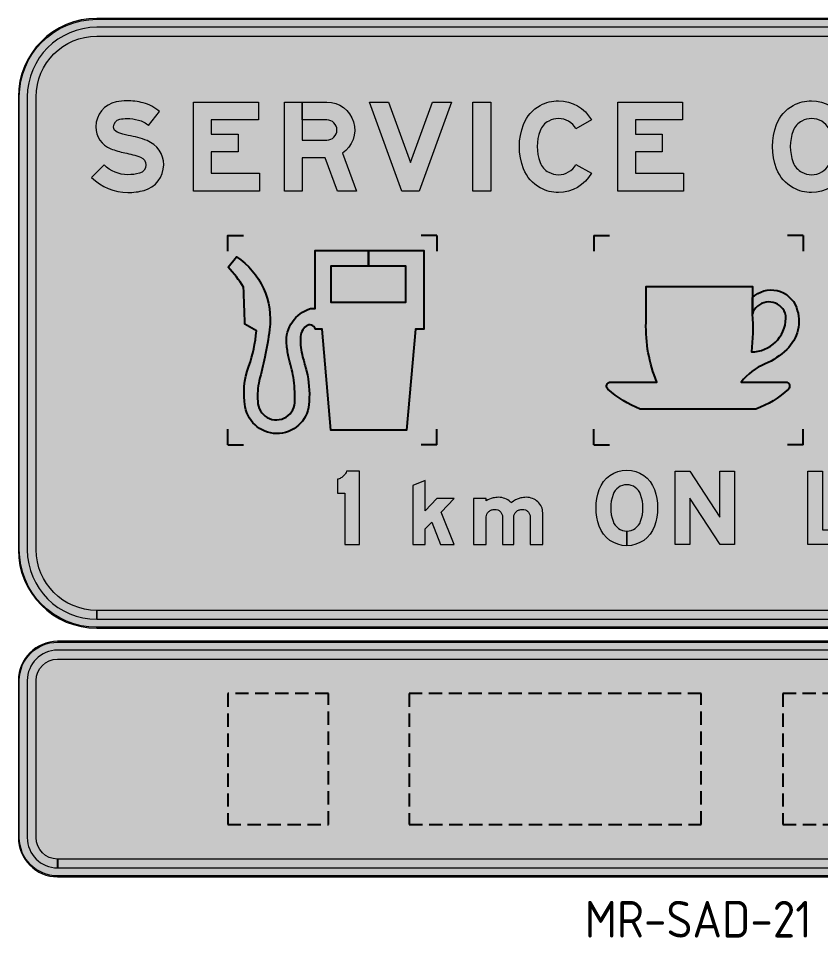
# Model space of a CAD drawing. Header units: millimetres. Extents: x 3270 to 3400, y 511 to 599.
# Drawn here: x 3269.7 to 3346.4, y 510.7 to 598.5 of the extents above; entities that cross this region are included whole.
import ezdxf

# ---------------------------------------------------------------- set-up
doc = ezdxf.new("R2010")
doc.units = ezdxf.units.MM
doc.linetypes.add('DASHED', pattern=[19.049999999999997, 12.7, -6.35])
for name, color, linetype in [('DIM', 1, 'Continuous'), ('L25', 1, 'Continuous'), ('White Colour Layer', 255, 'DASHED')]:
    doc.layers.add(name, color=color, linetype=linetype)
for name, color, linetype, lineweight in [('GSCOLORFILL', 7, 'Continuous', 0), ('GSDIMS', 7, 'Continuous', 0), ('GSOUTLINE', 3, 'Continuous', 0)]:
    doc.layers.add(name, color=color, linetype=linetype, lineweight=lineweight)
doc.layers.get('GSOUTLINE').off()
doc.styles.add('T35', font='isocp2.shx', dxfattribs={"height": 3.5})

# ---------------------------------------------------------------- blocks, each defined once
blk = doc.blocks.new('*U36')
at = {"layer": 'GSCOLORFILL', "true_color": 0x165788, "transparency": 33554687}
for points in [[(-2300, -1165), (2300, -1165, 0.414213562373095), (2600, -864.9999999999995), (2600, 865.0000000000014, 0.414213562373095), (2300, 1165.000000000001), (-2300, 1165.000000000002, 0.414213562373095), (-2600, 865.0000000000018), (-2600.000000000001, -864.9999999999991, 0.414213562373095)], [(-2299.966, -1165), (2300, -1165, 0.414213562373095), (2600, -864.9999999999995), (2600, 865.0000000000009, 0.414213562373095), (2300, 1165.000000000001), (-2300, 1165.000000000001, 0.414213562373095), (-2600, 865.0000000000014), (-2600.000000000001, -864.9999999999991, 0.414213562373095), (-2300.000000000001, -1164.999999999999), (-2300, -1161.599999999999, -0.414213562373095), (-2596.6, -864.9999999999995), (-2596.6, 865.0000000000009, -0.414213562373095), (-2300, 1161.600000000001), (2300, 1161.600000000001, -0.414213562373095), (2596.6, 865.0000000000009), (2596.6, -864.9999999999995, -0.414213562373095), (2300, -1161.599999999999), (-2299.966, -1161.599999999999)]]:
    blk.add_hatch(color=146, dxfattribs=at).paths.add_polyline_path(points)
at = {"layer": 'GSCOLORFILL', "transparency": 33554687}
blk.add_hatch(color=7, dxfattribs=at).paths.add_polyline_path([(-2299.660000000001, -1131), (2300, -1131, 0.414213562373095), (2566, -864.9999999999995), (2566, 865.0000000000009, 0.414213562373095), (2300, 1131.000000000001), (-2300, 1131.000000000001, 0.414213562373095), (-2566, 865.0000000000014), (-2566.000000000001, -864.9999999999991, 0.414213562373095), (-2300.000000000001, -1130.999999999999), (-2300, -1097, -0.414213562373095), (-2532, -864.9999999999995), (-2532, 865.0000000000009, -0.414213562373095), (-2300, 1097.000000000001), (2300, 1097.000000000001, -0.414213562373095), (2532, 865.0000000000009), (2532, -864.9999999999995, -0.414213562373095), (2300, -1097), (-2299.660000000001, -1096.999999999999)])
at = {"layer": 'GSCOLORFILL', "color": 146, "linetype": 'Continuous', "true_color": 0x165788, "transparency": 33554687}
for points in [[(-2300, -1165), (2300, -1165, 0.414213562373095), (2600, -864.9999999999995), (2600, 865.0000000000014, 0.414213562373095), (2300, 1165.000000000001), (-2300, 1165.000000000002, 0.414213562373095), (-2600, 865.0000000000018), (-2600.000000000001, -864.9999999999991, 0.414213562373095), (-2300.000000000001, -1164.999999999999)], [(-2299.966, -1165), (2300, -1165, 0.414213562373095), (2600, -864.9999999999995), (2600, 865.0000000000009, 0.414213562373095), (2300, 1165.000000000001), (-2300, 1165.000000000001, 0.414213562373095), (-2600, 865.0000000000014), (-2600.000000000001, -864.9999999999991, 0.414213562373095), (-2300.000000000001, -1164.999999999999), (-2300, -1161.599999999999, -0.414213562373095), (-2596.6, -864.9999999999995), (-2596.6, 865.0000000000009, -0.414213562373095), (-2300, 1161.600000000001), (2300, 1161.600000000001, -0.414213562373095), (2596.6, 865.0000000000009), (2596.6, -864.9999999999995, -0.414213562373095), (2300, -1161.599999999999), (-2299.966, -1161.599999999999), (-2299.966, -1165)]]:
    blk.add_lwpolyline(points, format="xyb", close=True, dxfattribs=at).dxf.unprotected_set("ltscale", 0)
at = {"layer": 'GSCOLORFILL', "color": 7, "linetype": 'Continuous', "transparency": 33554687}
blk.add_lwpolyline([(-2299.660000000001, -1131), (2300, -1131, 0.414213562373095), (2566, -864.9999999999995), (2566, 865.0000000000009, 0.414213562373095), (2300, 1131.000000000001), (-2300, 1131.000000000001, 0.414213562373095), (-2566, 865.0000000000014), (-2566.000000000001, -864.9999999999991, 0.414213562373095), (-2300.000000000001, -1130.999999999999), (-2300, -1097, -0.414213562373095), (-2532, -864.9999999999995), (-2532, 865.0000000000009, -0.414213562373095), (-2300, 1097.000000000001), (2300, 1097.000000000001, -0.414213562373095), (2532, 865.0000000000009), (2532, -864.9999999999995, -0.414213562373095), (2300, -1097), (-2299.660000000001, -1096.999999999999), (-2299.660000000001, -1131)], format="xyb", close=True, dxfattribs=at).dxf.unprotected_set("ltscale", 0)
blk = doc.blocks.new('*U24')
at = {"layer": 'GSCOLORFILL', "linetype": 'Continuous'}
h = blk.add_hatch(color=0, dxfattribs=at)
edge = h.paths.add_edge_path()
edge.add_arc((-8.19903851113338, 212.5234570744239), 35.75004401341256, 299.6709396850626, 316.08345824291126, ccw=False)
edge.add_arc((-8.19903851113321, 212.5234570744241), 35.75004401341266, 283.25842112721386, 299.6709396850622, ccw=False)
edge.add_line((0, 177.7263104320068), (0, 139.6040340560183))
edge.add_line((0, 139.6040340560183), (20.57142857142856, 139.6040340560183))
edge.add_line((20.57142857142856, 139.6040340560183), (20.57142857142855, 0))
edge.add_line((20.57142857142856, 0), (60, 1.550148898132875e-14))
edge.add_line((60, 1.550148898132875e-14), (60, 200))
edge.add_line((60, 200), (25.28571428571423, 200))
edge.add_arc((-8.199038511132528, 212.5234570744232), 35.75004401341143, 327.78871098723846, 339.4939637315657, ccw=False)
edge.add_arc((-8.199038511132812, 212.5234570744234), 35.75004401341184, 316.0834582429112, 327.78871098723846, ccw=False)
at = {"layer": 'GSCOLORFILL', "color": 0, "linetype": 'Continuous'}
blk.add_lwpolyline([(17.55353754404979, 187.7268751833055, -0.07173579467992147), (9.497878077672624, 181.4608623629421, -0.0717357946799199), (0, 177.7263104320068), (0, 139.6040340560183), (20.57142857142856, 139.6040340560183), (20.57142857142856, 0), (60, 1.550148898132875e-14), (60, 200), (25.28571428571422, 200, -0.0511182556596199), (22.0486503356604, 193.4671466658353, -0.0511182556596199)], format="xyb", close=True, dxfattribs=at)
blk = doc.blocks.new('*U23')
at = {"layer": 'L25', "color": 7, "xscale": 1.4, "yscale": 1.4, "zscale": 1.4}
blk.add_blockref('*U24', (0, 0), dxfattribs=at)
blk = doc.blocks.new('*U26')
at = {"layer": 'GSCOLORFILL', "linetype": 'Continuous'}
blk.add_hatch(color=0, dxfattribs=at).paths.add_polyline_path([(90.67667566303874, 102.6105590409248), (132, 146), (76.76187473197388, 146), (40, 107.4000756516775), (40, 203.4999790823973), (0, 188.0614180476359), (0, 0), (40, 0), (40, 49.40011041501656), (60.37012409718483, 70.78871626958689), (88.87815591327308, 0), (132, 0)])
at = {"layer": 'GSCOLORFILL', "color": 0}
blk.add_lwpolyline([(90.67667566303874, 102.6105590409248), (132, 146), (76.76187473197388, 146), (40, 107.4000756516775), (40, 203.4999790823973), (0, 188.0614180476359), (0, 0), (40, 0), (40, 49.40011041501656), (60.37012409718483, 70.78871626958689), (88.87815591327308, 0), (132, 0)], close=True, dxfattribs=at)
blk = doc.blocks.new('*U27')
at = {"layer": 'GSCOLORFILL', "linetype": 'Continuous'}
h = blk.add_hatch(color=0, dxfattribs=at)
edge = h.paths.add_edge_path()
edge.add_arc((155.7153296264924, 86.99511755650809), 24.5282097319339, 45.82979570204179, 68.0808265539651, ccw=False)
edge.add_arc((156.1420760110529, 87.43440733147503), 23.9157654625298, 23.092845889367595, 45.82979570204162, ccw=False)
edge.add_arc((156.8060842686133, 87.7175328658991), 23.19391573138671, 0, 23.09284588936822, ccw=False)
edge.add_line((180, 87.7175328658991), (180, 0))
edge.add_line((180, 0), (220, 0))
edge.add_line((220, 0), (220, 100.8830320548367))
edge.add_arc((174.0753468275611, 100.8830320548367), 45.92465317243887, 0, 23.93171822373219)
edge.add_arc((170.8242551602883, 99.44019281717675), 49.48153131130478, 23.93171822373218, 46.97501240943499)
edge.add_arc((168.730439071099, 97.19681228199977), 52.55021540077355, 46.97501240943522, 68.8635846861375)
edge.add_arc((167.3745328426901, 93.68953779756492), 56.31046220243508, 68.86358468613724, 90)
edge.add_arc((167.3745328426902, 69.99478146240631), 80.00521853759369, 90.00000000000007, 102.6042796135857)
edge.add_arc((166.6926525247094, 78.0285138763368), 72.0245107674768, 103.4695365311015, 130.8206849945816)
edge.add_arc((82.82425516028852, 99.44019281717684), 49.48153131130454, 41.97494773133587, 46.97501240943514)
edge.add_arc((80.73043907109901, 97.19681228199977), 52.55021540077354, 46.97501240943524, 68.86358468613751)
edge.add_arc((79.37453284269009, 93.68953779756492), 56.31046220243508, 68.86358468613724, 90)
edge.add_arc((79.37453284269016, 69.99478146240604), 80.00521853759396, 90.00000000000006, 102.6042796135857)
edge.add_arc((78.69265252470946, 78.02851387633706), 72.02451076747658, 103.4695365311017, 122.4942570075609)
edge.add_line((40, 138.7772487758923), (40, 146))
edge.add_line((40, 146), (0, 146))
edge.add_line((0, 146), (0, 0))
edge.add_line((0, 0), (40, 0))
edge.add_line((40, 0), (40, 87.71753286589909))
edge.add_arc((60.83417894850335, 87.71753286589907), 20.83417894850335, 154.5282720028093, 180, ccw=False)
edge.add_arc((64.03048830144328, 86.19490705822676), 24.37462847220526, 131.0076349936262, 154.5282720028096, ccw=False)
edge.add_arc((66.09710507856302, 83.81817613339862), 27.52419269484101, 109.80736038530819, 131.0076349936262, ccw=False)
edge.add_arc((67.43949500252643, 80.0910470400427), 31.48569518587881, 89.99999999999977, 109.8073603853079, ccw=False)
edge.add_arc((67.43949500252666, 86.30962031839456), 25.26712190752694, 68.08082655396498, 90.00000000000028, ccw=False)
edge.add_arc((67.71532962649229, 86.99511755650809), 24.52820973193397, 45.82979570204162, 68.08082655396481, ccw=False)
edge.add_arc((68.1420760110529, 87.43440733147501), 23.91576546252978, 23.09284588936771, 45.82979570204168, ccw=False)
edge.add_arc((68.80608426861329, 87.7175328658991), 23.19391573138671, 0, 23.09284588936822, ccw=False)
edge.add_line((92, 87.7175328658991), (92, 0))
edge.add_line((92, 0), (128, 0))
edge.add_line((128, 0), (128, 87.71753286589909))
edge.add_arc((148.8341789485033, 87.71753286589919), 20.83417894850334, 154.5282720028097, 180.0000000000003, ccw=False)
edge.add_arc((152.0304883014433, 86.19490705822646), 24.37462847220541, 131.0076349936256, 154.528272002809, ccw=False)
edge.add_arc((154.0971050785631, 83.81817613339872), 27.52419269484096, 109.80736038530841, 131.0076349936264, ccw=False)
edge.add_arc((155.4394950025264, 80.09104704004267), 31.48569518587882, 89.99999999999977, 109.8073603853079, ccw=False)
edge.add_arc((155.4394950025266, 86.30962031839454), 25.26712190752696, 68.08082655396493, 90.00000000000011, ccw=False)
at = {"layer": 'GSCOLORFILL', "color": 0}
blk.add_lwpolyline([(164.8716674585635, 109.7502169884754, -0.09739464939670292), (172.8063946356061, 104.5885415981205, -0.0995354279343683), (178.1414826297246, 96.81470296034922, -0.1011039461656411), (180, 87.7175328658991), (180, 0), (220, 0), (220, 100.8830320548367, 0.1048030179721755), (216.0518361595565, 119.5122594239381, 0.1008855307406954), (204.5863575327339, 135.6139731601839, 0.09579836817007242), (187.6795049501371, 146.2116879931507, 0.09248737428302214), (167.3745328426901, 150, 0.05505205982243612), (149.9161032513398, 148.0719114650645, 0.1199117204326835), (119.6106725914451, 132.5337183696518, 0.02182035996796309), (116.5863575327339, 135.6139731601839, 0.09579836817007242), (99.67950495013713, 146.2116879931507, 0.09248737428302214), (79.37453284269009, 150, 0.05505205982243612), (61.91610325133973, 148.0719114650645, 0.08320220139569866), (40, 138.7772487758923), (40, 146), (0, 146), (0, 0), (40, 0), (40, 87.71753286589909, -0.1116012735434615), (42.02513207801013, 96.67759805996153, -0.102989975481698), (48.03684201390564, 104.5885415981205, -0.09276840372104522), (56.77029056251172, 109.7139617844638, -0.08664174293623021), (67.43949500252654, 111.5767422259215, -0.09593311806680128), (76.87166745856348, 109.7502169884755, -0.09739464939670292), (84.80639463560613, 104.5885415981205, -0.0995354279343683), (90.14148262972458, 96.81470296034922, -0.1011039461656411), (92, 87.7175328658991), (92, 0), (128, 0), (128, 87.71753286589909, -0.1116012735434615), (130.0251320780101, 96.67759805996153, -0.102989975481698), (136.0368420139057, 104.5885415981205, -0.09276840372104506), (144.7702905625117, 109.7139617844638, -0.08664174293623021), (155.4394950025265, 111.5767422259215, -0.09593311806680128)], format="xyb", close=True, dxfattribs=at)
blk = doc.blocks.new('*U25')
at = {"layer": 'L25', "color": 7, "xscale": 1.2, "yscale": 1.2, "zscale": 1.2}
for name, p in [('*U26', (0, 0)), ('*U27', (232.8000000000002, 0))]:
    blk.add_blockref(name, p, dxfattribs=at)
blk = doc.blocks.new('*U29')
at = {"layer": 'GSCOLORFILL', "linetype": 'Continuous'}
blk.add_hatch(color=0, dxfattribs=at).paths.add_polyline_path([(121.6808338127183, 136.222174308893, -0.1727861771058315), (121.6808338127183, 63.07782569110701, -0.3171198761888757), (84.00999999999999, 36.50000125000003), (84.00999999999999, -3.499999374999987, 0.3171542691870943), (159.3616676254366, 49.65565138221405, 0.1727861771058315), (159.3616676254366, 149.644348617786, 0.7053406998158382), (8.638332374563419, 149.644348617786, 0.1727861771058317), (8.63833237456349, 49.65565138221393, 0.3171886628665248), (84, -3.5), (84, 36.5, -0.317188662866525), (46.31916618728172, 63.07782569110698, -0.1727861771058317), (46.31916618728172, 136.222174308893, -0.7053406998158379)])
at = {"layer": 'GSCOLORFILL', "color": 0}
blk.add_lwpolyline([(84, -3.499999999999986, -0.3171886628665251), (8.638332374563447, 49.655651382214, -0.1727861771058316), (8.638332374563447, 149.6443486177861, -0.7053406998158377), (159.3616676254366, 149.644348617786, -0.1727861771058317), (159.3616676254366, 49.65565138221395, -0.3171542691870941), (84.00999999999999, -3.499999374999987), (84.00999999999999, 36.50000125000003, 0.3171198761888754), (121.6808338127183, 63.07782569110697, 0.1727861771058317), (121.6808338127183, 136.222174308893, 0.7053406998158375), (46.31916618728172, 136.222174308893, 0.1727861771058317), (46.31916618728172, 63.07782569110699, 0.3171886628665251), (84, 36.50000000000001)], format="xyb", close=True, dxfattribs=at)
blk = doc.blocks.new('*U30')
at = {"layer": 'GSCOLORFILL', "linetype": 'Continuous'}
blk.add_hatch(color=0, dxfattribs=at).paths.add_polyline_path([(0, 200), (40, 200), (122, 74.01218770513049), (122, 200), (162, 200), (162, 0), (122.4451973049556, 0), (40, 126.6718297886613), (40, 0), (0, 0)])
at = {"layer": 'GSCOLORFILL', "color": 0}
blk.add_lwpolyline([(0, 200), (40, 200), (122, 74.01218770513049), (122, 200), (162, 200), (162, 0), (122.4451973049556, 0), (40, 126.6718297886613), (40, 0), (0, 0)], close=True, dxfattribs=at)
blk = doc.blocks.new('*U28')
at = {"layer": 'L25', "color": 7, "xscale": 1.4, "yscale": 1.4, "zscale": 1.4}
for name, p in [('*U29', (0, 0)), ('*U30', (302.3999999999996, 0))]:
    blk.add_blockref(name, p, dxfattribs=at)
blk = doc.blocks.new('*U32')
at = {"layer": 'GSCOLORFILL', "linetype": 'Continuous'}
blk.add_hatch(color=0, dxfattribs=at).paths.add_polyline_path([(148, 0), (148, 40), (40, 39.99999999999999), (40, 200), (0, 200), (0, 0)])
at = {"layer": 'GSCOLORFILL', "color": 0}
blk.add_lwpolyline([(40, 39.99999999999999), (148, 40), (148, 0), (0, 0), (0, 200), (40, 200)], close=True, dxfattribs=at)
blk = doc.blocks.new('*U33')
at = {"layer": 'GSCOLORFILL', "linetype": 'Continuous'}
blk.add_hatch(color=0, dxfattribs=at).paths.add_polyline_path([(146, 160), (146, 200), (0, 200), (-7.105427357601002e-15, 0), (148, 0), (148, 40.00000000000003), (40, 40), (40, 88), (100, 88), (100, 128), (40, 128), (40.00000000000023, 160)])
at = {"layer": 'GSCOLORFILL', "color": 0}
blk.add_lwpolyline([(146, 200), (146, 160), (40.00000000000023, 160), (40, 128), (100, 128), (100, 88), (40, 88), (40, 40), (148, 40), (148, 0), (0, 0), (0, 200)], close=True, dxfattribs=at)
blk = doc.blocks.new('*U34')
at = {"layer": 'GSCOLORFILL', "linetype": 'Continuous'}
blk.add_hatch(color=0, dxfattribs=at).paths.add_polyline_path([(0, 200), (0, 2.842170943040401e-14), (40, 0), (40, 86), (104, 85.99999999999999), (104, 126), (40, 126), (40, 160), (148, 160), (148, 200)])
at = {"layer": 'GSCOLORFILL', "color": 0}
blk.add_lwpolyline([(0, 200), (148, 200), (148, 160), (40, 160), (40, 126), (104, 126), (104, 85.99999999999999), (40, 86), (40, 1.4210854715202e-14), (0, 0)], close=True, dxfattribs=at)
blk = doc.blocks.new('*U35')
at = {"layer": 'GSCOLORFILL', "linetype": 'Continuous'}
blk.add_hatch(color=0, dxfattribs=at).paths.add_polyline_path([(0, 200), (0, 160), (54, 160), (53.99999999999999, -2.842170943040401e-14), (94, -2.842170943040401e-14), (94, 160), (148, 160), (148, 200)])
at = {"layer": 'GSCOLORFILL', "color": 0}
blk.add_lwpolyline([(94, 0), (54, 0), (54, 160), (0, 160), (0, 200), (148, 200), (148, 160), (94, 160)], close=True, dxfattribs=at)
blk = doc.blocks.new('*U31')
at = {"layer": 'L25', "color": 7}
for name, p, xscale, yscale, zscale in [('*U32', (0, 0), 1.4, 1.4, 1.4), ('*U33', (251.9999999999995, 0), 1.400000000000004, 1.400000000000004, 1.400000000000004), ('*U34', (518, 0), 1.4, 1.4, 1.4), ('*U35', (756, 0), 1.4, 1.4, 1.4)]:
    blk.add_blockref(name, p, dxfattribs=dict(at, xscale=xscale, yscale=yscale, zscale=zscale))
blk = doc.blocks.new('*U22')
at = {"layer": 'L25'}
for name, p in [('*U28', (-391.7999999999993, 0)), ('*U23', (-1380.6, 0)), ('*U31', (417.4000000000005, 0)), ('*U25', (-1092.599999999999, 0))]:
    blk.add_blockref(name, p, dxfattribs=at)
blk = doc.blocks.new('*U4')
at = {"layer": 'GSCOLORFILL'}
h = blk.add_hatch(color=0, dxfattribs=at)
edge = h.paths.add_edge_path()
edge.add_line((128.0092796839635, 147.208601841081), (152.7456313064959, 178.7713941326214))
edge.add_arc((92.39990348711913, 109.6939148833938), 91.72406993520171, 48.85970579400937, 75.27778051059306)
edge.add_arc((78.99288207268374, 58.67001263468867), 144.4799873653113, 75.27778051059312, 90.00000000000001)
edge.add_arc((78.99288207268386, 85.33175301247978), 117.8182469875202, 90.00000000000007, 101.6171928699684)
edge.add_arc((66.80492751943223, 144.6165158618472), 57.29362933240516, 101.6171928699683, 180)
edge.add_arc((62.58819718863253, 144.6165158618469), 53.07689900160546, 179.9999999999996, 248.2079380914717)
edge.add_arc((106.1759115569315, 253.6373776542179), 170.4883002784989, 248.2079379557912, 259.4488388834727)
edge.add_arc((37.69547065021375, -114.0175539080467), 203.4899336988704, 69.1129157403538, 79.44883786256099, ccw=False)
edge.add_arc((103.7322565210285, 59.03273549277617), 18.26774347897161, 0, 69.11291574035403, ccw=False)
edge.add_arc((102.5822511320775, 59.0327354927762), 19.41774886792254, 284.8925916361188, 359.9999999999999, ccw=False)
edge.add_arc((81.42688290007519, 138.5818461542574), 101.7318461542574, 270.00000011030113, 284.89259165424073, ccw=False)
edge.add_arc((81.42688309592096, 112.5164507469259), 75.6664507469259, 225.2527908734773, 270, ccw=False)
edge.add_line((28.15920522160054, 58.77664927246383), (-1.4210854715202e-14, 30.36786258088216))
edge.add_arc((81.42688309592083, 112.5164507469258), 115.6664507469258, 225.2527908734773, 270)
edge.add_arc((81.42688286789851, 138.5818464004461), 141.7318464004461, 270.0000000921791, 284.8925916361187)
edge.add_arc((102.5822511320775, 59.03273549277621), 59.41774886792255, 284.8925916361188, 359.9999999999999)
edge.add_arc((103.7322565210284, 59.03273549277614), 58.26774347897168, 2.794760702372166e-14, 69.11291574035401)
edge.add_arc((37.69547065021402, -114.0175539080455), 243.4899336988692, 69.11291574035378, 79.44883786256112)
edge.add_arc((106.1759127050443, 253.6373816133696), 130.4883043809432, 248.2079380914711, 259.4488390191526, ccw=False)
edge.add_arc((62.58819718863296, 144.6165158618473), 13.07689900160599, 180.0000000000001, 248.20793809147222, ccw=False)
edge.add_arc((66.8049275194322, 144.6165158618471), 17.29362933240522, 101.617192869968, 179.9999999999996, ccw=False)
edge.add_arc((78.99288207268401, 85.33175301247962), 77.81824698752035, 90.00000000000023, 101.61719286996862, ccw=False)
edge.add_arc((78.99288207268403, 58.67001263468913), 104.4799873653108, 75.27778051059317, 90.00000000000023, ccw=False)
edge.add_arc((92.39990348711927, 109.6939148833937), 51.72406993520177, 46.4925534220277, 75.27778051059329, ccw=False)
at = {"layer": 'GSCOLORFILL', "color": 0}
blk.add_lwpolyline([(128.0092796839635, 147.208601841081), (152.7456313064959, 178.7713941326214, 0.1157838700421456), (115.7100197687588, 198.4066168173007, 0.06432630590117254), (78.99288207268371, 203.15, 0.05073302548864252), (55.26760307942943, 200.7364776120583, 0.3559994549684422), (9.511298187027066, 144.6165158618472, 0.3067230646581332), (42.88397197558227, 95.33263699278848, 0.04908705183520875), (74.95721403908608, 86.03172901091932, -0.04512956881296806), (110.245207604436, 76.10001178393202, -0.3110485267063118), (122.0000000000001, 59.03273549277617, -0.3399770024764522), (107.5727647922673, 40.26724204056006, -0.06507280610909352), (81.42688309592093, 36.85000000000002, -0.1977659684033614), (28.15920522160054, 58.77664927246383), (-1.4210854715202e-14, 30.36786258088216, 0.1977659684033614), (81.42688309592081, -3.149999999999977, 0.06507280610909352), (117.8530783221922, 1.610869296516398, 0.3399770024764527), (162.0000000000001, 59.03273549277617, 0.3110485267063115), (124.5063035978294, 113.4714064738178, 0.04512956881296812), (82.28175195829597, 125.3554005621626, -0.04908705183520875), (57.73353974136656, 132.4741277702112, -0.3067230646581334), (49.51129818702698, 144.6165158618472, -0.3559994549684418), (63.32247729454737, 161.5558829078092, -0.05073302548864257), (78.99288207268377, 163.15, -0.06432630590117248), (105.5446983659439, 159.7198459417485, -0.1262638912849542)], format="xyb", close=True, dxfattribs=at)
blk = doc.blocks.new('*U5')
at = {"layer": 'GSCOLORFILL', "linetype": 'Continuous'}
blk.add_hatch(color=0, dxfattribs=at).paths.add_polyline_path([(146, 160), (146, 200), (0, 200), (-7.105427357601002e-15, 0), (148, 0), (148, 40.00000000000003), (40, 40), (40, 88), (100, 88), (100, 128), (40, 128), (40.00000000000023, 160)])
at = {"layer": 'GSCOLORFILL', "color": 0}
blk.add_lwpolyline([(146, 200), (146, 160), (40.00000000000023, 160), (40, 128), (100, 128), (100, 88), (40, 88), (40, 40), (148, 40), (148, 0), (0, 0), (0, 200)], close=True, dxfattribs=at)
blk = doc.blocks.new('*U6')
at = {"layer": 'GSCOLORFILL'}
h = blk.add_hatch(color=0, dxfattribs=at)
edge = h.paths.add_edge_path()
edge.add_line((40.00000000000011, 114.7508916784858), (95.43793284457763, 114.7508916784858))
edge.add_arc((95.43793284457763, 137.3754458392428), 22.62455416075704, 270, 450)
edge.add_line((95.43793284457763, 159.9999999999999), (40.00999999999999, 159.9999999999999))
edge.add_line((40.00999999999999, 159.9999999999999), (40.00999999999999, 200))
edge.add_line((40.00999999999999, 200), (95.43793284457763, 200))
edge.add_arc((95.43793284457763, 137.3754458392429), 62.6245541607571, -56.2163828611578, 90, ccw=False)
edge.add_line((130.2608162632669, 85.32545473221217), (162, 0))
edge.add_line((162, 0), (119.3222763412489, 0))
edge.add_line((119.3222763412489, 0), (91.51659639598392, 74.7508916784858))
edge.add_line((91.51659639598392, 74.7508916784858), (40, 74.75089167848583))
edge.add_line((40, 74.75089167848583), (40, 0))
edge.add_line((40, 0), (0, 0))
edge.add_line((0, 0), (0, 200))
edge.add_line((0, 200), (40, 200))
edge.add_line((40, 200), (40.00000000000011, 114.7508916784858))
at = {"layer": 'GSCOLORFILL', "color": 0}
blk.add_lwpolyline([(40.00000000000011, 114.7508916784858), (95.43793284457763, 114.7508916784858, 0.9999999999999999), (95.43793284457763, 159.9999999999999), (40.00999999999999, 159.9999999999999), (40.00999999999999, 200), (95.43793284457763, 200, -0.7414232065419923), (130.2608162632669, 85.32545473221217), (162, 0), (119.3222763412489, 0), (91.51659639598392, 74.7508916784858), (40, 74.75089167848583), (40, 0), (0, 0), (0, 200), (40, 200)], format="xyb", close=True, dxfattribs=at)
blk = doc.blocks.new('*U7')
at = {"layer": 'GSCOLORFILL', "linetype": 'Continuous'}
blk.add_hatch(color=0, dxfattribs=at).paths.add_polyline_path([(42.56626273796087, 200.0000000000002), (92, 64.158783024439), (141.4337372620391, 200.0000000000002), (184, 200.0000000000002), (111.2183533648219, 0), (72.78164663517816, 0), (0, 199.9999999999999)])
at = {"layer": 'GSCOLORFILL', "color": 0}
blk.add_lwpolyline([(42.56626273796087, 200.0000000000002), (92, 64.158783024439), (141.4337372620391, 200.0000000000002), (184, 200.0000000000002), (111.218353364822, 0), (111.2183533648219, 0), (72.78164663517816, 0), (0, 199.9999999999999)], close=True, dxfattribs=at)
blk = doc.blocks.new('*U8')
at = {"layer": 'GSCOLORFILL', "linetype": 'Continuous'}
blk.add_hatch(color=0, dxfattribs=at).paths.add_polyline_path([(0, 200), (40, 200), (40, 1.4210854715202e-14), (0, 0)])
at = {"layer": 'GSCOLORFILL', "color": 0}
blk.add_lwpolyline([(0, 200), (40, 200), (40, 1.4210854715202e-14), (0, 0)], close=True, dxfattribs=at)
blk = doc.blocks.new('*U9')
at = {"layer": 'GSCOLORFILL'}
h = blk.add_hatch(color=0, dxfattribs=at)
edge = h.paths.add_edge_path()
edge.add_arc((85.80485384282012, 79.38222293294962), 82.00000000000111, 200.9117291322936, 241.62431967812012, ccw=False)
edge.add_arc((139.7643271083099, 100), 139.7643271083099, 159.088270867707, 200.9117291322956, ccw=False)
edge.add_arc((85.80485384281725, 120.6177770670458), 82.00000000000007, 118.3756803218765, 159.0882708677071, ccw=False)
edge.add_arc((87.91005702760673, 116.7203320848662), 86.42966791513376, 90.00000000000051, 118.3756803218757, ccw=False)
edge.add_arc((87.91005702760603, 117.9875464282232), 85.16245357177672, 29.543259367586586, 90.00000000000011, ccw=False)
edge.add_line((162, 159.9794962366381), (127.2006536378383, 140.2562740666601))
edge.add_arc((87.9100570276059, 117.9875464282232), 45.16245357177669, 29.54325936758664, 89.99999999999994)
edge.add_arc((87.91005702760637, 116.720332084867), 46.42966791513288, 90.00000000000053, 118.3756803218757)
edge.add_arc((85.80485384281688, 120.6177770670461), 41.99999999999964, 118.3756803218768, 159.0882708677074)
edge.add_arc((139.7643271083124, 99.99999999999797), 99.76432710831297, 159.0882708677064, 200.9117291322949)
edge.add_arc((85.80485384281938, 79.3822229329517), 42.00000000000265, 200.9117291322968, 241.6243196781231)
edge.add_arc((87.91005702760631, 83.27966791512864), 46.42966791513277, 241.6243196781257, 269.9999999999995)
edge.add_arc((87.91005702760607, 82.01245357177228), 45.16245357177641, 269.9999999999998, 330.4567406324136)
edge.add_line((127.2006536378383, 59.74372593333572), (162.0000000000001, 40.02050376335802))
edge.add_arc((87.91005702760592, 82.01245357177248), 85.16245357177671, 270, 330.45674063241376, ccw=False)
edge.add_arc((87.91005702760908, 83.27966791513819), 86.42966791514243, 241.6243196781242, 269.9999999999979, ccw=False)
at = {"layer": 'GSCOLORFILL', "color": 0}
blk.add_lwpolyline([(46.83428890203254, 7.234492073302761, -0.1795346831938745), (9.206076893959562, 50.11402568851912, -0.1845423893392864), (9.206076893957288, 149.885974311475, -0.1795346831938931), (46.83428890203447, 192.7655079266941, -0.1244488248775011), (87.91005702760594, 203.1499999999999, -0.2700863277343583), (162, 159.9794962366381), (127.2006536378383, 140.2562740666601, 0.2700863277343575), (87.91005702760594, 163.1499999999999, 0.1244488248775011), (65.84432058046468, 157.571492873207, 0.179534683193893), (46.57133394218158, 135.6088049239485, 0.1845423893392858), (46.57133394218238, 64.39119507604534, 0.1795346831938735), (65.8443205804657, 42.42850712678825, 0.124448824877495), (87.91005702760594, 36.84999999999587, 0.2700863277343596), (127.2006536378383, 59.74372593333572), (162.0000000000001, 40.02050376335802, -0.2700863277343596), (87.91005702760594, -3.150000000004241, -0.1244488248774948)], format="xyb", close=True, dxfattribs=at)
blk = doc.blocks.new('*U10')
at = {"layer": 'GSCOLORFILL', "linetype": 'Continuous'}
blk.add_hatch(color=0, dxfattribs=at).paths.add_polyline_path([(146, 160), (146, 200), (0, 200), (-7.105427357601002e-15, 0), (148, 0), (148, 40.00000000000003), (40, 40), (40, 88), (100, 88), (100, 128), (40, 128), (40.00000000000023, 160)])
at = {"layer": 'GSCOLORFILL', "color": 0}
blk.add_lwpolyline([(146, 200), (146, 160), (40.00000000000023, 160), (40, 128), (100, 128), (100, 88), (40, 88), (40, 40), (148, 40), (148, 0), (0, 0), (0, 200)], close=True, dxfattribs=at)
blk = doc.blocks.new('*U3')
at = {"layer": 'GSOUTLINE', "color": 7}
for name, p, xscale, yscale, zscale in [('*U4', (0, 0), 1.699999999999998, 1.699999999999998, 1.699999999999998), ('*U5', (389.5176470588237, 0), 1.7, 1.7, 1.7), ('*U6', (736.9764705882355, 0), 1.7, 1.7, 1.7), ('*U7', (1062.588235294118, 0), 1.7, 1.7, 1.7), ('*U8', (1457.552941176471, 0), 1.7, 1.7, 1.7), ('*U9', (1635.105882352942, 0), 1.7, 1.7, 1.7), ('*U10', (2010.929411764707, 0), 1.7, 1.7, 1.7)]:
    blk.add_blockref(name, p, dxfattribs=dict(at, xscale=xscale, yscale=yscale, zscale=zscale))
blk = doc.blocks.new('*U12')
at = {"layer": 'GSCOLORFILL'}
h = blk.add_hatch(color=0, dxfattribs=at)
edge = h.paths.add_edge_path()
edge.add_arc((85.80485384282012, 79.38222293294962), 82.00000000000111, 200.9117291322936, 241.62431967812012, ccw=False)
edge.add_arc((139.7643271083099, 100), 139.7643271083099, 159.088270867707, 200.9117291322956, ccw=False)
edge.add_arc((85.80485384281725, 120.6177770670458), 82.00000000000007, 118.3756803218765, 159.0882708677071, ccw=False)
edge.add_arc((87.91005702760673, 116.7203320848662), 86.42966791513376, 90.00000000000051, 118.3756803218757, ccw=False)
edge.add_arc((87.91005702760603, 117.9875464282232), 85.16245357177672, 29.543259367586586, 90.00000000000011, ccw=False)
edge.add_line((162, 159.9794962366381), (127.2006536378383, 140.2562740666601))
edge.add_arc((87.9100570276059, 117.9875464282232), 45.16245357177669, 29.54325936758664, 89.99999999999994)
edge.add_arc((87.91005702760637, 116.720332084867), 46.42966791513288, 90.00000000000053, 118.3756803218757)
edge.add_arc((85.80485384281688, 120.6177770670461), 41.99999999999964, 118.3756803218768, 159.0882708677074)
edge.add_arc((139.7643271083124, 99.99999999999797), 99.76432710831297, 159.0882708677064, 200.9117291322949)
edge.add_arc((85.80485384281938, 79.3822229329517), 42.00000000000265, 200.9117291322968, 241.6243196781231)
edge.add_arc((87.91005702760631, 83.27966791512864), 46.42966791513277, 241.6243196781257, 269.9999999999995)
edge.add_arc((87.91005702760607, 82.01245357177228), 45.16245357177641, 269.9999999999998, 330.4567406324136)
edge.add_line((127.2006536378383, 59.74372593333572), (162.0000000000001, 40.02050376335802))
edge.add_arc((87.91005702760592, 82.01245357177248), 85.16245357177671, 270, 330.45674063241376, ccw=False)
edge.add_arc((87.91005702760908, 83.27966791513819), 86.42966791514243, 241.6243196781242, 269.9999999999979, ccw=False)
at = {"layer": 'GSCOLORFILL', "color": 0}
blk.add_lwpolyline([(46.83428890203254, 7.234492073302761, -0.1795346831938745), (9.206076893959562, 50.11402568851912, -0.1845423893392864), (9.206076893957288, 149.885974311475, -0.1795346831938931), (46.83428890203447, 192.7655079266941, -0.1244488248775011), (87.91005702760594, 203.1499999999999, -0.2700863277343583), (162, 159.9794962366381), (127.2006536378383, 140.2562740666601, 0.2700863277343575), (87.91005702760594, 163.1499999999999, 0.1244488248775011), (65.84432058046468, 157.571492873207, 0.179534683193893), (46.57133394218158, 135.6088049239485, 0.1845423893392858), (46.57133394218238, 64.39119507604534, 0.1795346831938735), (65.8443205804657, 42.42850712678825, 0.124448824877495), (87.91005702760594, 36.84999999999587, 0.2700863277343596), (127.2006536378383, 59.74372593333572), (162.0000000000001, 40.02050376335802, -0.2700863277343596), (87.91005702760594, -3.150000000004241, -0.1244488248774948)], format="xyb", close=True, dxfattribs=at)
blk = doc.blocks.new('*U13')
at = {"layer": 'GSCOLORFILL', "linetype": 'Continuous'}
blk.add_hatch(color=0, dxfattribs=at).paths.add_polyline_path([(146, 160), (146, 200), (0, 200), (-7.105427357601002e-15, 0), (148, 0), (148, 40.00000000000003), (40, 40), (40, 88), (100, 88), (100, 128), (40, 128), (40.00000000000023, 160)])
at = {"layer": 'GSCOLORFILL', "color": 0}
blk.add_lwpolyline([(146, 200), (146, 160), (40.00000000000023, 160), (40, 128), (100, 128), (100, 88), (40, 88), (40, 40), (148, 40), (148, 0), (0, 0), (0, 200)], close=True, dxfattribs=at)
blk = doc.blocks.new('*U14')
at = {"layer": 'GSCOLORFILL', "linetype": 'Continuous'}
blk.add_hatch(color=0, dxfattribs=at).paths.add_polyline_path([(0, 200), (40, 200), (122, 74.01218770513049), (122, 200), (162, 200), (162, 0), (122.4451973049556, 0), (40, 126.6718297886613), (40, 0), (0, 0)])
at = {"layer": 'GSCOLORFILL', "color": 0}
blk.add_lwpolyline([(0, 200), (40, 200), (122, 74.01218770513049), (122, 200), (162, 200), (162, 0), (122.4451973049556, 0), (40, 126.6718297886613), (40, 0), (0, 0)], close=True, dxfattribs=at)
blk = doc.blocks.new('*U15')
at = {"layer": 'GSCOLORFILL', "linetype": 'Continuous'}
blk.add_hatch(color=0, dxfattribs=at).paths.add_polyline_path([(0, 200), (0, 160), (54, 160), (53.99999999999999, -2.842170943040401e-14), (94, -2.842170943040401e-14), (94, 160), (148, 160), (148, 200)])
at = {"layer": 'GSCOLORFILL', "color": 0}
blk.add_lwpolyline([(94, 0), (54, 0), (54, 160), (0, 160), (0, 200), (148, 200), (148, 160), (94, 160)], close=True, dxfattribs=at)
blk = doc.blocks.new('*U16')
at = {"layer": 'GSCOLORFILL'}
h = blk.add_hatch(color=0, dxfattribs=at)
edge = h.paths.add_edge_path()
edge.add_line((40.00000000000011, 114.7508916784858), (95.43793284457763, 114.7508916784858))
edge.add_arc((95.43793284457763, 137.3754458392428), 22.62455416075704, 270, 450)
edge.add_line((95.43793284457763, 159.9999999999999), (40.00999999999999, 159.9999999999999))
edge.add_line((40.00999999999999, 159.9999999999999), (40.00999999999999, 200))
edge.add_line((40.00999999999999, 200), (95.43793284457763, 200))
edge.add_arc((95.43793284457763, 137.3754458392429), 62.6245541607571, -56.2163828611578, 90, ccw=False)
edge.add_line((130.2608162632669, 85.32545473221217), (162, 0))
edge.add_line((162, 0), (119.3222763412489, 0))
edge.add_line((119.3222763412489, 0), (91.51659639598392, 74.7508916784858))
edge.add_line((91.51659639598392, 74.7508916784858), (40, 74.75089167848583))
edge.add_line((40, 74.75089167848583), (40, 0))
edge.add_line((40, 0), (0, 0))
edge.add_line((0, 0), (0, 200))
edge.add_line((0, 200), (40, 200))
edge.add_line((40, 200), (40.00000000000011, 114.7508916784858))
at = {"layer": 'GSCOLORFILL', "color": 0}
blk.add_lwpolyline([(40.00000000000011, 114.7508916784858), (95.43793284457763, 114.7508916784858, 0.9999999999999999), (95.43793284457763, 159.9999999999999), (40.00999999999999, 159.9999999999999), (40.00999999999999, 200), (95.43793284457763, 200, -0.7414232065419923), (130.2608162632669, 85.32545473221217), (162, 0), (119.3222763412489, 0), (91.51659639598392, 74.7508916784858), (40, 74.75089167848583), (40, 0), (0, 0), (0, 200), (40, 200)], format="xyb", close=True, dxfattribs=at)
blk = doc.blocks.new('*U17')
at = {"layer": 'GSCOLORFILL', "linetype": 'Continuous'}
blk.add_hatch(color=0, dxfattribs=at).paths.add_polyline_path([(146, 160), (146, 200), (0, 200), (-7.105427357601002e-15, 0), (148, 0), (148, 40.00000000000003), (40, 40), (40, 88), (100, 88), (100, 128), (40, 128), (40.00000000000023, 160)])
at = {"layer": 'GSCOLORFILL', "color": 0}
blk.add_lwpolyline([(146, 200), (146, 160), (40.00000000000023, 160), (40, 128), (100, 128), (100, 88), (40, 88), (40, 40), (148, 40), (148, 0), (0, 0), (0, 200)], close=True, dxfattribs=at)
blk = doc.blocks.new('*U11')
at = {"layer": 'GSOUTLINE', "color": 7}
for name, p, xscale, yscale, zscale in [('*U12', (0, 0), 1.7, 1.7, 1.7), ('*U13', (375.8235294117649, 0), 1.700000000000005, 1.700000000000005, 1.700000000000005), ('*U14', (723.2823529411767, 0), 1.7, 1.7, 1.7), ('*U15', (1080.847058823529, 0), 1.7, 1.7, 1.7), ('*U16', (1414.611764705882, 0), 1.7, 1.7, 1.7), ('*U17', (1785.870588235294, 0), 1.7, 1.7, 1.7)]:
    blk.add_blockref(name, p, dxfattribs=dict(at, xscale=xscale, yscale=yscale, zscale=zscale))
blk = doc.blocks.new('*U2')
at = {"layer": 'GSOUTLINE'}
for name, p in [('*U3', (-2320, 0)), ('*U11', (282.5294117647068, 0))]:
    blk.add_blockref(name, p, dxfattribs=at)
blk = doc.blocks.new('*U37')
at = {"layer": 'GSCOLORFILL', "true_color": 0x165788, "transparency": 33554687}
for points in [[(-2450, -449.9999999999999), (2450, -449.9999999999999, 0.414213562373095), (2600, -299.9999999999999), (2600, 300.0000000000001, 0.414213562373095), (2450, 450.0000000000001), (-2450, 450.0000000000008, 0.414213562373095), (-2600, 300.0000000000008), (-2600, -299.9999999999992, 0.414213562373095)], [(-2449.966, -449.9999999999999), (2450, -449.9999999999999, 0.414213562373095), (2600, -299.9999999999999), (2600, 299.9999999999999, 0.414213562373095), (2450, 449.9999999999999), (-2450, 450.0000000000006, 0.414213562373095), (-2600, 300.0000000000006), (-2600, -299.9999999999992, 0.414213562373095), (-2450, -449.9999999999992), (-2450, -446.5999999999999, -0.414213562373095), (-2596.6, -299.9999999999999), (-2596.6, 299.9999999999999, -0.414213562373095), (-2450, 446.5999999999998), (2449.999999999999, 446.5999999999998, -0.414213562373095), (2596.599999999999, 299.9999999999999), (2596.599999999999, -299.9999999999999, -0.414213562373095), (2449.999999999999, -446.5999999999999), (-2449.966, -446.5999999999993)]]:
    blk.add_hatch(color=146, dxfattribs=at).paths.add_polyline_path(points)
at = {"layer": 'GSCOLORFILL', "transparency": 33554687}
blk.add_hatch(color=7, dxfattribs=at).paths.add_polyline_path([(-2449.66, -415.9999999999999), (2450, -415.9999999999999, 0.414213562373095), (2566, -299.9999999999999), (2566, 299.9999999999999, 0.414213562373095), (2450, 415.9999999999999), (-2450, 416.0000000000006, 0.414213562373095), (-2566, 300.0000000000006), (-2566, -299.9999999999992, 0.414213562373095), (-2450, -415.9999999999992), (-2450, -381.9999999999999, -0.414213562373095), (-2532, -299.9999999999999), (-2532, 299.9999999999999, -0.414213562373095), (-2450, 381.9999999999999), (2450, 381.9999999999999, -0.414213562373095), (2532, 299.9999999999999), (2532, -299.9999999999999, -0.414213562373095), (2450, -381.9999999999999), (-2449.66, -381.9999999999993)])
at = {"layer": 'GSCOLORFILL', "color": 146, "linetype": 'Continuous', "true_color": 0x165788, "transparency": 33554687}
for points in [[(-2450, -449.9999999999999), (2450, -449.9999999999999, 0.414213562373095), (2600, -299.9999999999999), (2600, 300.0000000000001, 0.414213562373095), (2450, 450.0000000000001), (-2450, 450.0000000000008, 0.414213562373095), (-2600, 300.0000000000008), (-2600, -299.9999999999992, 0.414213562373095), (-2450, -449.9999999999992)], [(-2449.966, -449.9999999999999), (2450, -449.9999999999999, 0.414213562373095), (2600, -299.9999999999999), (2600, 299.9999999999999, 0.414213562373095), (2450, 449.9999999999999), (-2450, 450.0000000000006, 0.414213562373095), (-2600, 300.0000000000006), (-2600, -299.9999999999992, 0.414213562373095), (-2450, -449.9999999999992), (-2450, -446.5999999999999, -0.414213562373095), (-2596.6, -299.9999999999999), (-2596.6, 299.9999999999999, -0.414213562373095), (-2450, 446.5999999999998), (2449.999999999999, 446.5999999999998, -0.414213562373095), (2596.599999999999, 299.9999999999999), (2596.599999999999, -299.9999999999999, -0.414213562373095), (2449.999999999999, -446.5999999999999), (-2449.966, -446.5999999999993), (-2449.966, -449.9999999999999)]]:
    blk.add_lwpolyline(points, format="xyb", close=True, dxfattribs=at).dxf.unprotected_set("ltscale", 0)
at = {"layer": 'GSCOLORFILL', "color": 7, "linetype": 'Continuous', "transparency": 33554687}
blk.add_lwpolyline([(-2449.66, -415.9999999999999), (2450, -415.9999999999999, 0.414213562373095), (2566, -299.9999999999999), (2566, 299.9999999999999, 0.414213562373095), (2450, 415.9999999999999), (-2450, 416.0000000000006, 0.414213562373095), (-2566, 300.0000000000006), (-2566, -299.9999999999992, 0.414213562373095), (-2450, -415.9999999999992), (-2450, -381.9999999999999, -0.414213562373095), (-2532, -299.9999999999999), (-2532, 299.9999999999999, -0.414213562373095), (-2450, 381.9999999999999), (2450, 381.9999999999999, -0.414213562373095), (2532, 299.9999999999999), (2532, -299.9999999999999, -0.414213562373095), (2450, -381.9999999999999), (-2449.66, -381.9999999999993), (-2449.66, -415.9999999999999)], format="xyb", close=True, dxfattribs=at).dxf.unprotected_set("ltscale", 0)
blk = doc.blocks.new('BP LOGO')
at = {"layer": 'White Colour Layer', "ltscale": 4}
blk.add_lwpolyline([(192.5000000000002, -249.9999999999991), (192.5, 250), (-192.4999999999998, 249.9999999999991), (-192.4999999999998, -249.9999999999991)], close=True, dxfattribs=at)
blk = doc.blocks.new('Cafe Logo')
at = {"layer": 'White Colour Layer', "ltscale": 4}
blk.add_lwpolyline([(558, -249.9999999999991), (558, 250), (-558, 249.9999999999991), (-558, -249.9999999999991)], close=True, dxfattribs=at)
blk = doc.blocks.new('Maccas Logo')
at = {"layer": 'White Colour Layer', "ltscale": 4}
blk.add_lwpolyline([(330, -249.9999999999991), (330, 250), (-330, 249.9999999999982), (-330, -249.9999999999991)], close=True, dxfattribs=at)

msp = doc.modelspace()

# ---------------------------------------------------------------- hatches: boundary and pattern name
at = {"layer": 'White Colour Layer', "linetype": 'Continuous'}
h = msp.add_hatch(color=256, dxfattribs=at)
edge = h.paths.add_edge_path()
edge.add_line((3303.157845029004, 574.8407840893504), (3303.157845029004, 576.3389425603709))
edge.add_line((3303.157845029004, 576.3389425603709), (3308.45604967176, 576.3389425603709))
edge.add_line((3308.45604967176, 576.3389425603709), (3308.45604967176, 568.8303797209862))
edge.add_line((3308.45604967176, 568.8303797209862), (3307.640033531673, 568.8303797209862))
edge.add_line((3307.640033531673, 568.8303797209862), (3306.797944738832, 559.1636256864069))
edge.add_line((3306.797944738832, 559.1636256864069), (3299.574312608135, 559.1636256864069))
edge.add_line((3299.574312608135, 559.1636256864069), (3298.736928219804, 568.8303797209862))
edge.add_line((3298.736928219804, 568.8303797209862), (3298.095297171077, 568.8303797209862))
edge.add_arc((3297.555391095568, 568.6535905334233), 0.5681135337326015, 18.13074112098163, 127.2721426177706)
edge.add_arc((3298.015266639068, 568.0186796393776), 1.351983916314655, 126.486038412635, 182.570319851717)
edge.add_arc((3301.931611537088, 567.6527046072711), 5.275812155272899, 176.6820765434945, 196.4048414896898)
edge.add_arc((3266.615508364035, 557.2553674106482), 31.53901860774921, 13.835766081357917, 16.404841489691023, ccw=False)
edge.add_arc((3288.111039167146, 562.5494061803223), 9.401162094475449, -3.9563098093627787, 13.835766081365477, ccw=False)
edge.add_arc((3294.417189468965, 561.9115699294199), 3.072627369049299, 189.5573458646271, 359.7985319512884, ccw=False)
edge.add_arc((3298.40487051927, 562.711106222857), 7.138827953988496, 158.9069722751537, 190.571438575445, ccw=False)
edge.add_arc((3276.809242938876, 570.2247159884286), 15.73230901493682, 341.6822056625635, 354.228465784437)
edge.add_line((3292.461801622832, 568.6426434278975), (3291.351397520897, 569.2910481308797))
edge.add_arc((2958.013008902476, 559.8223688511558), 333.472843293165, 1.627083872570217, 2.234216844061184)
edge.add_arc((3281.105429895582, 566.4201447167546), 11.98109883316243, 32.30219195899429, 43.86302788058536)
edge.add_line((3289.743783027439, 574.7222880797268), (3290.543017277757, 575.7263482884625))
edge.add_arc((3286.612134497551, 569.7421044154886), 7.159819422509406, -7.780522291300883, 56.70020542460708, ccw=False)
edge.add_arc((3248.888693200751, 574.8965089727707), 45.23377258754431, 348.8487944495375, 352.21947770869536, ccw=False)
edge.add_arc((3189.482910149925, 590.0352093884284), 106.498933702324, 345.78812065331334, 347.0387499778108, ccw=False)
edge.add_arc((3298.977352468957, 562.4691522423914), 6.414052510770607, 167.2123403766338, 184.8350444068072)
edge.add_arc((3294.35678413473, 561.9189404848337), 1.770685681509533, 179.6897360114537, 363.3914833051475)
edge.add_arc((3283.51494876219, 562.3099823674173), 12.61266958105835, 358.6993464329548, 368.6113587479217)
edge.add_arc((3278.57511363935, 561.1346911381427), 17.67784154381778, 9.98051202542137, 16.51357856662407)
edge.add_arc((3304.863352326852, 568.2015908407035), 9.560213321035071, 184.6306397779555, 192.3336694924086, ccw=False)
edge.add_arc((3298.539213246241, 567.6893587238266), 3.215363689052253, 106.37145678045201, 184.6306397779546, ccw=False)
edge.add_line((3297.632919527275, 570.7743539179623), (3298.071994640204, 570.7743539179623))
edge.add_line((3298.071994640204, 570.7743539179623), (3298.071994640204, 576.3389425603709))
edge.add_line((3298.071994640204, 576.3389425603709), (3303.156970052251, 576.3389425603709))
edge.add_line((3303.156970052251, 576.3389425603709), (3303.156970052251, 574.8407840893504))
edge.add_line((3303.156970052251, 574.8407840893504), (3299.570724261073, 574.8407840893504))
edge.add_line((3299.570724261073, 574.8407840893504), (3299.570724261073, 571.3896690301094))
edge.add_line((3299.570724261073, 571.3896690301094), (3306.743215843429, 571.3896690301094))
edge.add_line((3306.743215843429, 571.3896690301094), (3306.743215843429, 574.8407840893504))
edge.add_line((3306.743215843429, 574.8407840893504), (3303.157845029004, 574.8407840893504))
h = msp.add_hatch(color=256, dxfattribs=at)
edge = h.paths.add_edge_path()
edge.add_arc((3343.46851964278, 559.9319489507117), 6.064710615206093, 113.329168920393, 140.8934789104161)
edge.add_line((3338.762458115614, 563.757350857534), (3343.024583922239, 563.757350857534))
edge.add_arc((3343.024583922239, 563.3714678429518), 0.3858830145821912, -47.23943048385581, 90, ccw=False)
edge.add_arc((3336.865741279189, 570.0316010317196), 9.457195863006275, 290.58595872318455, 312.76056951608996, ccw=False)
edge.add_line((3340.191007110124, 561.1782874856577), (3329.124017858919, 561.1782874856577))
edge.add_arc((3333.134833551545, 571.1213502987753), 10.72152697267611, 228.5748711146264, 248.03192146848738, ccw=False)
edge.add_arc((3326.296349951404, 563.3714678429518), 0.3858830145821357, 90, 228.5748711146086, ccw=False)
edge.add_line((3326.296349951404, 563.757350857534), (3330.718377018596, 563.757350857534))
edge.add_arc((3343.518103661744, 569.0192351107224), 13.83909057825972, 178.2063709747158, 202.3472445275398, ccw=False)
edge.add_line((3329.685793588955, 569.4523933768178), (3329.685793588955, 572.8967501159192))
edge.add_line((3329.685793588955, 572.8967501159192), (3339.848477821294, 572.8967501159192))
edge.add_line((3339.848477821294, 572.8967501159192), (3339.848477821294, 570.2833071230584))
edge.add_arc((3341.428845048627, 569.7487391697615), 1.668329544760556, 161.3116081214588, 163.0119605129674)
edge.add_arc((3322.880093639882, 568.8351531386289), 17.01101047439572, -7.429332427176689, 4.724226522749177, ccw=False)
edge.add_arc((3339.737331621498, 569.9459466745733), 3.310390865631395, 270.1898102835748, 358.5169709273876)
edge.add_arc((3341.623579882993, 569.8971126083416), 1.42351056470745, 358.516970927382, 397.3047005346394)
edge.add_arc((3341.428845048625, 569.7487391697579), 1.66832954475889, 37.30470053465196, 161.2489094247792)
edge.add_line((3339.849063744426, 570.285036196432), (3339.849063744426, 571.831645979778))
edge.add_arc((3341.642327390446, 569.9900451326752), 2.570464585281633, 20.03217583156612, 134.2381134477008, ccw=False)
edge.add_arc((3340.524560094937, 569.5825000982288), 3.760211063322788, -46.14682660394169, 20.032175831572772, ccw=False)
edge.add_arc((3338.314379148571, 571.8829780009694), 6.950367547991887, 293.3291689203823, 313.853173396053, ccw=False)

# ---------------------------------------------------------------- linework, layer by layer
for p, q in [((3309.70604967176, 577.7512841233889), (3308.20604967176, 577.7512841233889)), ((3309.70604967176, 577.7512841233889), (3309.70604967176, 576.2512841233889)), ((3324.70604967176, 577.7512841233889), (3326.20604967176, 577.7512841233889)), ((3324.70604967176, 577.7512841233889), (3324.70604967176, 576.2512841233889)), ((3344.70604967176, 577.7512841233889), (3343.20604967176, 577.7512841233889)), ((3344.70604967176, 577.7512841233889), (3344.70604967176, 576.2512841233889)), ((3289.70604967176, 557.7512841233889), (3289.70604967176, 559.2512841233889)), ((3309.70604967176, 557.7512841233889), (3309.70604967176, 559.2512841233889)), ((3324.70604967176, 557.7512841233889), (3324.70604967176, 559.2512841233889)), ((3344.70604967176, 557.7512841233889), (3344.70604967176, 559.2512841233889)), ((3289.70604967176, 557.7512841233889), (3291.20604967176, 557.7512841233889)), ((3309.70604967176, 557.7512841233889), (3308.20604967176, 557.7512841233889)), ((3324.70604967176, 557.7512841233889), (3326.20604967176, 557.7512841233889)), ((3344.70604967176, 557.7512841233889), (3343.20604967176, 557.7512841233889))]:
    msp.add_line(p, q, dxfattribs=at)
msp.add_lwpolyline([(3289.70604967176, 576.2512841233889), (3289.70604967176, 577.7512841233889), (3291.20604967176, 577.7512841233889)], dxfattribs=at)
for points in [[(3303.157845029004, 574.8407840893504), (3303.157845029004, 576.3389425603709), (3308.45604967176, 576.3389425603709), (3308.45604967176, 568.8303797209862), (3307.640033531673, 568.8303797209862), (3306.797944738832, 559.1636256864069), (3299.574312608135, 559.1636256864069), (3298.736928219804, 568.8303797209862), (3298.095297171077, 568.8303797209862, 0.5158147320756888), (3297.211340649289, 569.105677115424, 0.2497186466319782), (3296.664642907094, 567.9580492459867, 0.08626986668995926), (3296.87057709701, 566.1626964549178, -0.01121017570338731), (3297.239428325584, 564.7975965856734, -0.07778891226615631), (3297.489797842697, 561.900765731099, -0.9182690546434771), (3291.387210426891, 561.4014072557366, -0.1390481814521471), (3291.744363058706, 565.280251007492, 0.0547981383129724), (3292.461801622832, 568.6426434278975), (3291.351397520897, 569.2910481308797, 0.002649123534512853), (3291.23235052631, 572.8226604558172, 0.05048649206646377), (3289.743783027439, 574.7222880797268), (3290.543017277757, 575.7263482884625, -0.2890167939850906), (3293.706040047889, 568.7728169422202, -0.01470844075689418), (3293.268461850936, 566.1483481913408, -0.005456954024007875), (3292.722387389299, 563.888828777094, 0.07704545879357999), (3292.586124414608, 561.9285289278519, 1.03283707660791), (3296.124368694803, 562.0236906910178, 0.04327629878010872), (3295.985432144651, 564.1984945248375, 0.02851360401172878), (3295.523786627725, 566.1594862166974, -0.03362347000324799), (3295.334344991868, 567.4297761262076, -0.3553917968468412), (3297.632919527275, 570.7743539179623), (3298.071994640204, 570.7743539179623), (3298.071994640204, 576.3389425603709), (3303.156970052251, 576.3389425603709), (3303.156970052251, 574.8407840893504), (3299.570724261073, 574.8407840893504), (3299.570724261073, 571.3896690301094), (3306.743215843429, 571.3896690301094), (3306.743215843429, 574.8407840893504)], [(3341.066815236894, 565.5008384982733, 0.1208552921945821), (3338.762458115614, 563.757350857534), (3343.024583922239, 563.757350857534, -0.6824058866176347), (3343.286573868475, 563.0881535845481, -0.09705805193534349), (3340.191007110124, 561.1782874856577), (3329.124017858919, 561.1782874856577, -0.08510195554320785), (3326.041034010037, 563.0821246712215, -0.6909805238350638), (3326.296349951404, 563.757350857534), (3330.718377018596, 563.757350857534, -0.1057257426016147), (3329.685793588955, 569.4523933768178), (3329.685793588955, 572.8967501159192), (3339.848477821294, 572.8967501159192), (3339.848477821294, 570.2833071230584, 0.007419323050061793), (3339.833311782581, 570.2361784653272, -0.05307967057533948), (3339.748298311977, 566.6355739742636, 0.405687715164607), (3343.046613621054, 569.8602709447952, 0.1708780268326814), (3342.755874013053, 570.759836394304, 0.6005293447803197), (3339.849063744426, 570.285036196432), (3339.849063744426, 571.831645979778, -0.5441197401676221), (3344.057279904046, 570.870552112343, -0.297063268033149), (3343.129682096447, 566.870945821069, -0.08979303006314514)]]:
    msp.add_lwpolyline(points, format="xyb", close=True, dxfattribs=at)

# ---------------------------------------------------------------- block references
at = {"layer": 'GSDIMS', "xscale": 0.025, "yscale": 0.025, "zscale": 0.025}
for name, p in [('*U36', (3334.70604967176, 569.3762841233894)), ('*U37', (3334.70732467176, 527.751284123389))]:
    msp.add_blockref(name, p, dxfattribs=at)
at = {"layer": 'GSOUTLINE', "xscale": 0.025, "yscale": 0.025, "zscale": 0.025}
msp.add_blockref('*U2', (3334.70604967176, 582.0012841233893), dxfattribs=at)
at = {"layer": 'L25', "xscale": 0.025, "yscale": 0.025, "zscale": 0.025}
msp.add_blockref('*U22', (3334.70604967176, 548.2512841233894), dxfattribs=at)
at = {"layer": 'White Colour Layer', "xscale": 0.025, "yscale": 0.025, "zscale": 0.025}
for name, p in [('BP LOGO', (3294.51982467176, 527.751284123389)), ('Cafe Logo', (3321.00732467176, 527.751284123389)), ('Maccas Logo', (3351.00732467176, 527.751284123389))]:
    msp.add_blockref(name, p, dxfattribs=at)

# ---------------------------------------------------------------- texts
at = {"layer": 'DIM', "color": 3, "insert": (3334.674619135959, 514.2012841233891), "char_height": 3.5, "width": 16.42482756211029, "attachment_point": 2, "style": 'T35'}
msp.add_mtext('MR-SAD-21', dxfattribs=at)

doc.saveas('drawing.dxf')
